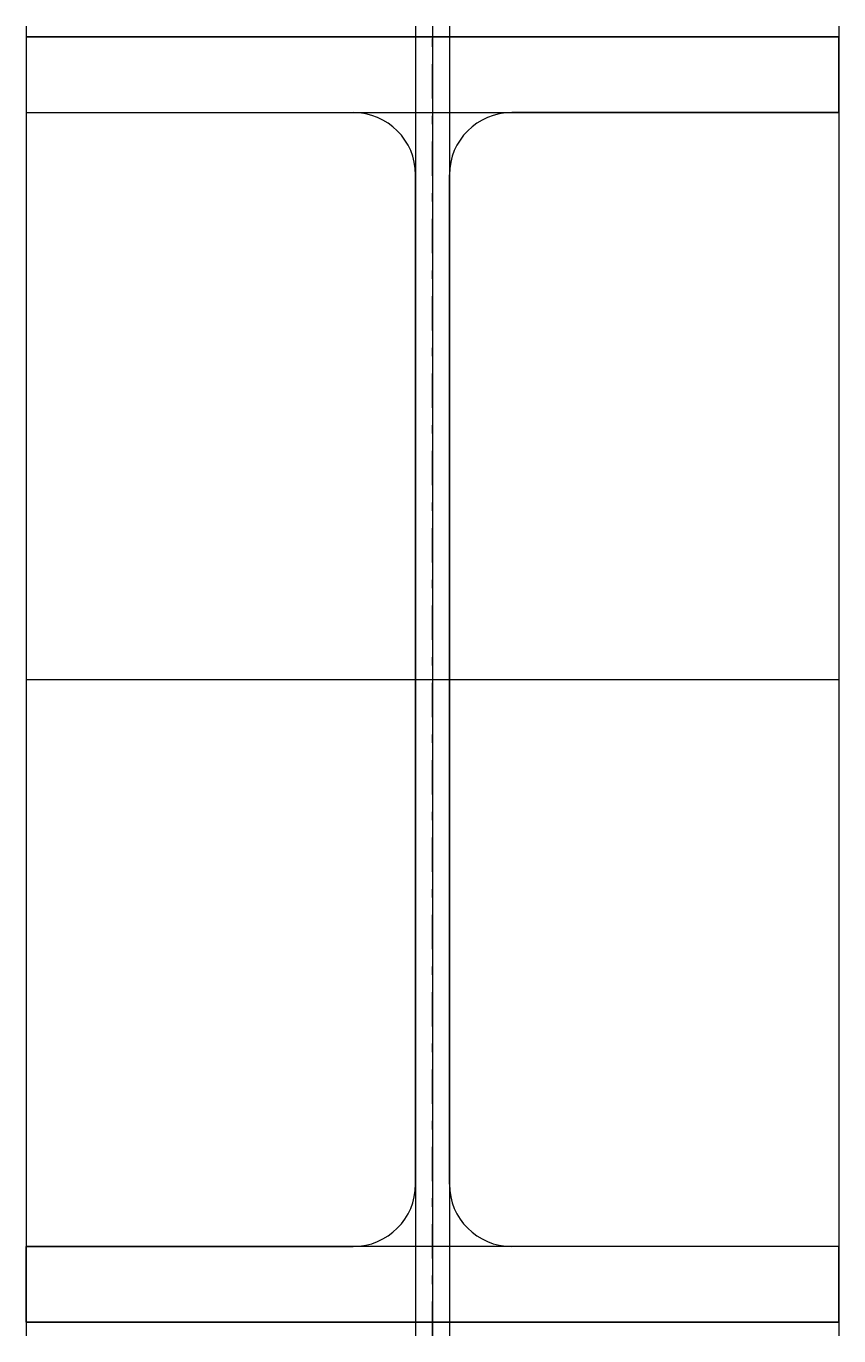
# Model space of a CAD drawing. Extents: x -150 to 150, y -242 to 241.
import ezdxf

# ---------------------------------------------------------------- set-up
doc = ezdxf.new("R2010")
doc.units = 0
doc.linetypes.add('CENTER', pattern=[28.575, 12.7, -6.35, 3.175, -6.35])
doc.layers.get('0').update_dxf_attribs({"linetype": 'CONTINUOUS'})

msp = doc.modelspace()

# ---------------------------------------------------------------- linework, layer by layer
at = {"linetype": 'CONTINUOUS'}
for p, q in [((-150, 241.42), (-150, -242.5)), ((-150, 237.5), (150, 237.5)), ((150, 237.5), (-150, 237.5)), ((-150, 237.5), (-150, 209.5)), ((150, 237.5), (-150, 237.5)), ((-150, 237.5), (-150, 209.5)), ((-6.25, 241.42), (-6.25, -242.5)), ((0, 241.42), (0, -242.5)), ((6.25, 241.42), (6.25, -242.5)), ((150, 241.42), (150, -242.5)), ((150, 209.5), (150, 237.5)), ((150, 237.5), (150, 209.5)), ((-150, 209.5), (150, 209.5)), ((-150, 209.5), (-29.25, 209.5)), ((-150, 209.5), (-29.25, 209.5)), ((29.25, 209.5), (150, 209.5)), ((150, 209.5), (29.25, 209.5)), ((-6.25, 186.5), (-6.25, -186.5)), ((-6.25, -186.5), (-6.25, 186.5)), ((6.25, -186.5), (6.25, 186.5)), ((6.25, -186.5), (6.25, 186.5)), ((-150, 0), (150, 0)), ((150, -209.5), (-150, -209.5)), ((-29.25, -209.5), (-150, -209.5)), ((-150, -209.5), (-150, -237.5)), ((-150, -237.5), (-150, -209.5)), ((-150, -209.5), (-29.25, -209.5)), ((150, -209.5), (29.25, -209.5)), ((150, -209.5), (29.25, -209.5)), ((150, -237.5), (150, -209.5)), ((150, -237.5), (150, -209.5)), ((150, -237.5), (-150, -237.5)), ((-150, -237.5), (150, -237.5)), ((150, -237.5), (-150, -237.5))]:
    msp.add_line(p, q, dxfattribs=at)
at = {"linetype": 'CENTER'}
for p, q in [((0, -242.5), (0, 241.42)), ((-150, 0), (150, 0))]:
    msp.add_line(p, q, dxfattribs=at)
at = {"linetype": 'CONTINUOUS'}
for centre, start, end in [((-29.25, 186.5), 0, 90), ((-29.25, 186.5), 0, 90), ((29.25, 186.5), 90, 180), ((29.25, 186.5), 90, 180), ((-29.25, -186.5), 270, 0), ((-29.25, -186.5), 270, 0), ((29.25, -186.5), 180, 270), ((29.25, -186.5), 180, 270)]:
    msp.add_arc(centre, 23, start, end, dxfattribs=at)

doc.saveas('drawing.dxf')
